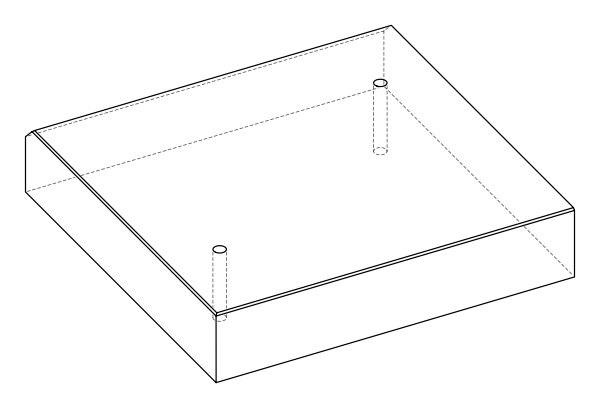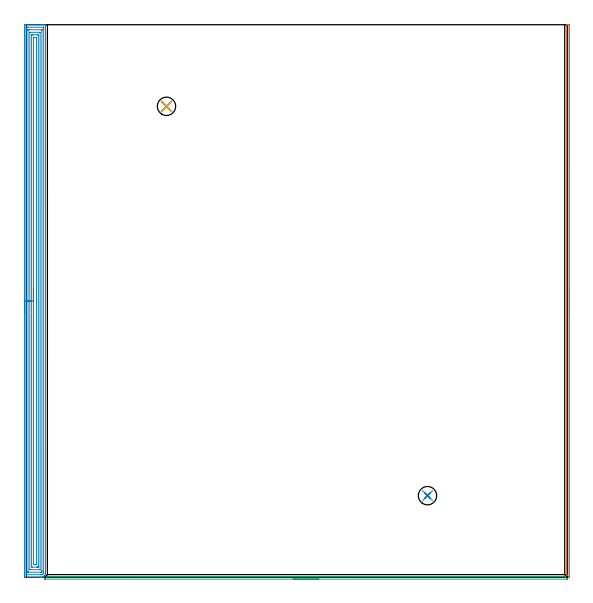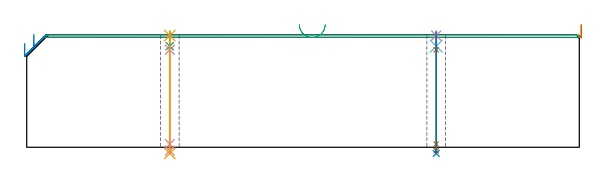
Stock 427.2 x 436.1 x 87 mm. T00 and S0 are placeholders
(PLAN: 11 operations, 7 tool changes, 30.1 min)
(1 AREA_MILL | FG_CHAMFER_SURFACE | UGT0205_001 | 3.64 min | 1152 mm3)
(2 AREA_MILL_1 | FG_CHAMFER_SURFACE_1 | UGT0205_001 | 21.26 min | 60084 mm3)
(3 AREA_MILL_2 | FG_CHAMFER_SURFACE_2 | UGT0205_001 | 3.44 min | 906 mm3)
(4 SPOT_DRILL | STEP1HOLE | NXT0321_9005460120000 | 0.03 min | 5 mm3)
(5 SPOT_DRILL_1 | STEP1HOLE_1 | NXT0321_9005460120000 | 0.03 min | 9 mm3)
(6 DRILL_BLIND_HOLE_INTO_CENTER | STEP1HOLE | NXT0301_030 | 0.05 min | 218 mm3)
(7 GUN_DRILL_THROUGH_HOLE | STEP1HOLE | UGT0307_001 | 0.43 min | 1509 mm3)
(8 SPADE_DRILL_TO_ENLARGE_THROUGH_HOLE | STEP1HOLE | UGT0306_005 | 0.38 min | 12602 mm3)
(9 DRILL_BLIND_HOLE_INTO_CENTER_1 | STEP1HOLE_1 | NXT0301_030 | 0.05 min | 216 mm3)
(10 GUN_DRILL_THROUGH_HOLE_1 | STEP1HOLE_1 | UGT0307_001 | 0.43 min | 1511 mm3)
(11 SPADE_DRILL_TO_ENLARGE_THROUGH_HOLE_1 | STEP1HOLE_1 | UGT0306_005 | 0.38 min | 12600 mm3)
(TOOL UGT0205_001 | Chamfer Mill 20 x 3 x 45 deg. | D20 FL50 Z2)
(TOOL NXT0321_9005460120000 | NC Spot Drill, 142deg, 12mm, Carbide, Uncoated | D12 PA142 FL30 Z2)
(TOOL NXT0301_030 | Carbide Drill 5.9mm [860.1-0590-018A1-MM 2214] | D5.9 PA140 FL28 Z2)
(TOOL UGT0307_001 | Gun Drill 5 mm | D5 PA130 FL24 Z1)
(TOOL UGT0306_005 | Spade Drill 14.5mm | D14.5 PA132 FL10 Z2)
(OP 1 AREA_MILL)
G17 G21 G94 G90
T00 M6
G54
G17 G0 G90 X428.697 Y227.997 S1061 M3
G43 Z97. H0
Z94.703
G94 G1 Y227.959 Z93.832 F250.
Y227.845 Z92.967
Y227.656 Z92.115
Y227.393 Z91.283
Y227.06 Z90.477
Y226.657 Z89.703
Y226.188 Z88.968
Y225.657 Z88.275
Y225.068 Z87.632
Y224.424 Z87.043
Y223.732 Z86.512
Y222.996 Z86.043
Y222.223 Z85.64
Y221.417 Z85.307
Y220.585 Z85.044
Y219.733 Z84.855
Y218.868 Z84.742
X428.696 Y217.996 Z84.703
X428.693 Y0.096 Z84.707
X428.688 Y0.062 Z84.712
X428.676 Y0.001 Z84.722
X428.669 Y-0.031 Z84.728
X428.645 Y-0.088 Z84.747
X428.518 Y0. Z84.879
X428.42 Y0.08 Z84.979
X426.647 Y1.853 Z86.752
X426.482 Y2.02 Z86.916
X426.403 Y2.105 Z86.989
X426.4 Y2.3 Z87.
Y435.931
X426.403 Y436.09 Z86.988
X426.504 Y436.097 Z86.888
X426.612 Y436.1 Z86.787
X426.893 Z86.507
X427.55 Z85.845
X427.878 Z85.517
X428.419 Y436.098 Z84.977
X428.691 Y436.096 Z84.705
X428.694 Y436.072 Z84.704
X428.7 Y435.787 Z84.7
X428.696 Y217.996 Z84.703
Y217.125 Z84.742
Y216.26 Z84.855
Y215.408 Z85.044
Y214.576 Z85.307
Y213.77 Z85.64
Y212.996 Z86.043
Y212.261 Z86.512
Y211.569 Z87.043
Y210.925 Z87.633
Y210.336 Z88.276
Y209.805 Z88.968
Y209.336 Z89.704
Y208.933 Z90.477
Y208.6 Z91.283
Y208.337 Z92.115
Y208.149 Z92.967
Y208.035 Z93.832
Y207.997 Z94.704
G0 Z97.
M5
M2
(OP 2 AREA_MILL_1)
G17 G21 G94 G90
T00 M6
G54
G17 G0 G90 X-1.5 Y208.05 S1061 M3
G43 Z97. H0
Z80.4
G94 G1 Y208.088 Z79.528 F250.
Y208.202 Z78.664
Y208.391 Z77.812
Y208.653 Z76.98
Y208.987 Z76.174
Y209.39 Z75.4
Y209.858 Z74.664
Y210.39 Z73.972
Y210.979 Z73.329
Y211.622 Z72.74
Y212.314 Z72.209
Y213.05 Z71.74
Y213.824 Z71.337
Y214.63 Z71.003
Y215.462 Z70.741
Y216.314 Z70.552
Y217.178 Z70.438
Y218.05 Z70.4
Y435.487
X-1.494 Y435.979 Z70.403
X-1.492 Y436.09 Z70.406
X-1.376 Y436.1 Z70.522
X11.464 Z83.359
X12.067 Z83.961
X12.618 Z84.515
X12.944 Z84.84
X13.496 Z85.392
X13.822 Z85.717
X14.802 Z86.702
X14.954 Y436.097 Z86.846
X15.098 Y436.09 Z86.989
X15.1 Y435.934 Z87.
Y2.399
X15.101 Y2.106 Z86.984
X14.855 Y1.852 Z86.748
X14.7 Y1.699 Z86.599
X13.911 Y0.91 Z85.809
X13.822 Y0.82 Z85.718
X13.737 Y0.736 Z85.636
X13.613 Y0.613 Z85.512
X13.53 Y0.528 Z85.426
X13.449 Y0.449 Z85.348
X13.315 Y0.315 Z85.215
X13.237 Y0.235 Z85.133
X13.161 Y0.161 Z85.06
X13.015 Y0.017 Z84.914
X12.992 Y0.003 Z84.891
X12.944 Y0.001 Z84.843
X12.919 Y0. Z84.818
X12.74 Z84.639
X11.842 Z83.742
X11.189 Z83.084
X9.984 Z81.882
X9.433 Z81.328
X8.831 Z80.727
X-1.1 Z70.797
X-1.379 Y0.004 Z70.518
X-1.492 Y0.01 Z70.405
X-1.499 Y0.126 Z70.399
X-1.5 Y0.613 Z70.4
Y218.05
X-0.086 Z71.814
X-0.085 Y433.562 Z71.815
X-0.084 Y433.701 Z71.816
X-0.079 Y434.069 Z71.821
X0.273 Y434.091 Z72.173
X0.656 Y434.096 Z72.556
X1.142 Y434.1 Z73.042
X13.431 Z85.331
X13.613 Y434.097 Z85.513
X13.643 Y434.095 Z85.543
X13.671 Y434.091 Z85.571
X13.679 Y434.054 Z85.579
X13.684 Y433.842 Z85.584
X13.685 Y433.701 Z85.585
X13.686 Y432.947 Z85.586
X13.685 Y3.431 Z85.585
X13.684 Y3.292 Z85.584
X13.681 Y3.198 Z85.581
X13.679 Y3.154 Z85.579
X13.655 Y3.117 Z85.555
X13.537 Y2.993 Z85.437
X13.388 Y2.84 Z85.288
X12.949 Y2.399 Z84.849
X12.649 Y2.107 Z84.549
X12.565 Y2.027 Z84.465
X12.45 Y2.009 Z84.35
X12.067 Y2.004 Z83.967
X11.58 Y2. Z83.48
X0.169 Z72.069
X-0.013 Y2.003 Z71.887
X-0.043 Y2.005 Z71.857
X-0.071 Y2.009 Z71.829
X-0.079 Y2.046 Z71.821
X-0.084 Y2.258 Z71.816
X-0.085 Y2.399 Z71.815
X-0.086 Y3.153 Z71.814
Y218.05
X1.328 Z73.228
X1.329 Y431.915 Z73.229
X1.331 Y432.02 Z73.231
X1.333 Y432.071 Z73.233
X1.335 Y432.088 Z73.235
X1.358 Y432.094 Z73.258
X1.533 Y432.097 Z73.433
X2.23 Y432.1 Z74.13
X11.886 Z83.786
X12.067 Y432.097 Z83.967
X12.247 Y432.091 Z84.147
X12.265 Y432.09 Z84.165
X12.267 Y432.076 Z84.167
X12.27 Y432.04 Z84.17
X12.271 Y431.985 Z84.171
Y431.915
Y5.077
X12.27 Y4.871 Z84.17
X12.264 Y4.185 Z84.164
X12.171 Y4.078 Z84.071
X12.136 Y4.044 Z84.036
X12.107 Y4.018 Z84.007
X12.067 Y4.01 Z83.967
X11.369 Y4.001 Z83.269
X1.714 Y4. Z73.614
X1.533 Y4.003 Z73.433
X1.353 Y4.009 Z73.253
X1.335 Y4.01 Z73.235
X1.333 Y4.024 Z73.233
X1.33 Y4.06 Z73.23
X1.329 Y4.115 Z73.229
Y4.185
X1.328 Y218.05 Z73.228
X2.743 Z74.643
Y429.977
X2.745 Y430.045 Z74.645
X2.748 Y430.081 Z74.648
X2.751 Y430.09 Z74.651
X2.759 Y430.093 Z74.659
X2.865 Y430.097 Z74.765
X3.289 Y430.1 Z75.189
X10.34 Z82.24
X10.735 Y430.096 Z82.635
X10.833 Y430.092 Z82.733
X10.851 Y430.089 Z82.751
X10.853 Y430.075 Z82.753
X10.855 Y430.041 Z82.755
X10.857 Y429.965 Z82.757
Y6.123
X10.855 Y6.055 Z82.755
X10.852 Y6.019 Z82.752
X10.849 Y6.01 Z82.749
X10.841 Y6.007 Z82.741
X10.735 Y6.003 Z82.635
X10.311 Y6. Z82.211
X3.26 Z75.16
X2.865 Y6.004 Z74.765
X2.767 Y6.008 Z74.667
X2.749 Y6.011 Z74.649
X2.747 Y6.025 Z74.647
X2.745 Y6.059 Z74.645
X2.743 Y6.135 Z74.643
Y218.05
X4.157 Z76.057
Y427.46
X4.167 Y428.09 Z76.067
X4.409 Y428.097 Z76.309
X5.044 Y428.1 Z76.944
X5.284 Z77.184
X8.796 Y428.099 Z80.696
X9.433 Y428.09 Z81.333
X9.443 Y427.441 Z81.343
Y8.64
X9.433 Y8.01 Z81.333
X9.191 Y8.003 Z81.091
X8.556 Y8. Z80.456
X8.316 Z80.216
X4.804 Y8.001 Z76.704
X4.167 Y8.01 Z76.067
X4.157 Y8.649 Z76.057
Y8.659
Y218.05
X5.571 Z77.471
X5.572 Y425.665 Z77.472
X5.574 Y426.019 Z77.474
X5.578 Y426.071 Z77.478
X5.581 Y426.09 Z77.481
X5.602 Y426.092 Z77.502
X5.708 Y426.096 Z77.608
X5.922 Y426.099 Z77.822
X7.82 Z79.72
X7.934 Y426.096 Z79.834
X8.009 Y426.09 Z79.909
X8.022 Y426.087 Z79.922
X8.024 Y426.068 Z79.924
X8.026 Y426.022 Z79.926
X8.028 Y425.665 Z79.928
X8.029 Y425.308 Z79.929
X8.028 Y10.435 Z79.928
X8.026 Y10.081 Z79.926
X8.022 Y10.029 Z79.922
X8.02 Y10.01 Z79.92
X7.998 Y10.008 Z79.898
X7.892 Y10.004 Z79.792
X7.678 Y10.001 Z79.578
X5.78 Z77.68
X5.666 Y10.004 Z77.566
X5.591 Y10.01 Z77.491
X5.578 Y10.013 Z77.478
X5.576 Y10.031 Z77.476
X5.574 Y10.078 Z77.474
X5.572 Y10.435 Z77.472
X5.571 Y10.792 Z77.471
Y218.05
Y218.922 Z77.509
Y219.786 Z77.623
Y220.638 Z77.812
Y221.47 Z78.074
Y222.276 Z78.408
Y223.05 Z78.811
Y223.786 Z79.28
Y224.478 Z79.811
Y225.121 Z80.4
Y225.71 Z81.043
Y226.242 Z81.735
Y226.71 Z82.471
Y227.113 Z83.245
Y227.447 Z84.051
Y227.709 Z84.883
Y227.898 Z85.735
Y228.012 Z86.6
Y228.05 Z87.471
G0 Z97.
M5
M2
(OP 3 AREA_MILL_2)
G17 G21 G94 G90
T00 M6
G54
G17 G0 G90 X230.75 Y-1.5 S1061 M3
G43 Z97. H0
Z94.9
G94 G1 X230.712 Z94.028 F250.
X230.598 Z93.164
X230.409 Z92.312
X230.147 Z91.48
X229.813 Z90.674
X229.41 Z89.9
X228.942 Z89.164
X228.411 Z88.472
X227.821 Z87.829
X227.178 Z87.24
X226.486 Z86.708
X225.75 Z86.24
X224.976 Z85.837
X224.17 Z85.503
X223.338 Z85.241
X222.487 Z85.052
X221.622 Z84.938
X220.75 Z84.9
X14.619
X14.531 Y-1.494 Z84.904
X14.519 Y-1.492 Z84.905
X14.531 Y-1.468 Z84.93
X16.332 Y0.332 Z86.732
X16.589 Y0.591 Z86.988
X16.593 Y0.593 Z86.99
X16.608 Y0.602 Z86.994
X16.912 Y0.6 Z87.
X424.585
X424.892 Y0.602 Z86.994
X424.907 Y0.593 Z86.99
X425.479 Y0.022 Z86.421
X426.671 Y-1.17 Z85.229
X426.844 Y-1.342 Z85.055
X426.969 Y-1.472 Z84.926
X426.983 Y-1.494 Z84.903
X426.969 Y-1.499 Z84.899
X220.75 Y-1.5 Z84.9
X219.879 Z84.938
X219.014 Z85.052
X218.162 Z85.241
X217.33 Z85.503
X216.524 Z85.837
X215.75 Z86.24
X215.014 Z86.708
X214.322 Z87.24
X213.679 Z87.829
X213.09 Z88.472
X212.559 Z89.164
X212.09 Z89.9
X211.687 Z90.674
X211.353 Z91.48
X211.091 Z92.312
X210.902 Z93.164
X210.788 Z94.028
X210.75 Z94.9
G0 Z97.
M5
M2
(OP 4 SPOT_DRILL)
G17 G21 G94 G90
T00 M6
G54
G17 G0 G90 X316.6 Y64.4 S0 M3
G43 Z97. H0
G94 G81 G98 Z86.372 F250. R90.
G80
M5
M2
(OP 5 SPOT_DRILL_1)
G17 G21 G94 G90
T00 M6
G54
G17 G0 G90 X110.6 Y371.7 S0 M3
G43 Z97. H0
G94 G81 G98 Z86.372 F250. R90.
G80
M5
M2
(OP 6 DRILL_BLIND_HOLE_INTO_CENTER)
G17 G21 G94 G90
T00 M6
G54
G17 G0 G90 X316.6 Y64.4 S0 M3
G43 Z97. H1
G94 G81 G98 Z78.15 F250. R89.
G80
M5
M2
(OP 7 GUN_DRILL_THROUGH_HOLE)
G17 G21 G94 G90
T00 M6
G54
G17 G0 G90 X316.6 Y64.4 M8
G43 Z97. H0
Z86.725
S716 M3
G94 G1 Z75.394 F125. M26
G4 X.084
Z2.5 F250.
G4 X.084
Z-2.666 F125.
G4 X.084
M5
M9
G0 Z86.725
Z97.
M2
(OP 8 SPADE_DRILL_TO_ENLARGE_THROUGH_HOLE)
G17 G21 G94 G90
T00 M6
G54
G17 G0 G90 X316.6 Y64.4 S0 M3
G43 Z97. H0
G94 G73 G98 Z-4.728 F250. Q13.104 R89.
G80
M5
M2
(OP 9 DRILL_BLIND_HOLE_INTO_CENTER_1)
G17 G21 G94 G90
T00 M6
G54
G17 G0 G90 X110.6 Y371.7 S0 M3
G43 Z97. H1
G94 G81 G98 Z78.15 F250. R89.
G80
M5
M2
(OP 10 GUN_DRILL_THROUGH_HOLE_1)
G17 G21 G94 G90
T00 M6
G54
G17 G0 G90 X110.6 Y371.7 M8
G43 Z97. H0
Z86.725
S716 M3
G94 G1 Z75.394 F125. M26
G4 X.084
Z2.5 F250.
G4 X.084
Z-2.666 F125.
G4 X.084
M5
M9
G0 Z86.725
Z97.
M2
(OP 11 SPADE_DRILL_TO_ENLARGE_THROUGH_HOLE_1)
G17 G21 G94 G90
T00 M6
G54
G17 G0 G90 X110.6 Y371.7 S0 M3
G43 Z97. H0
G94 G73 G98 Z-4.728 F250. Q13.104 R89.
G80
M5
M2
